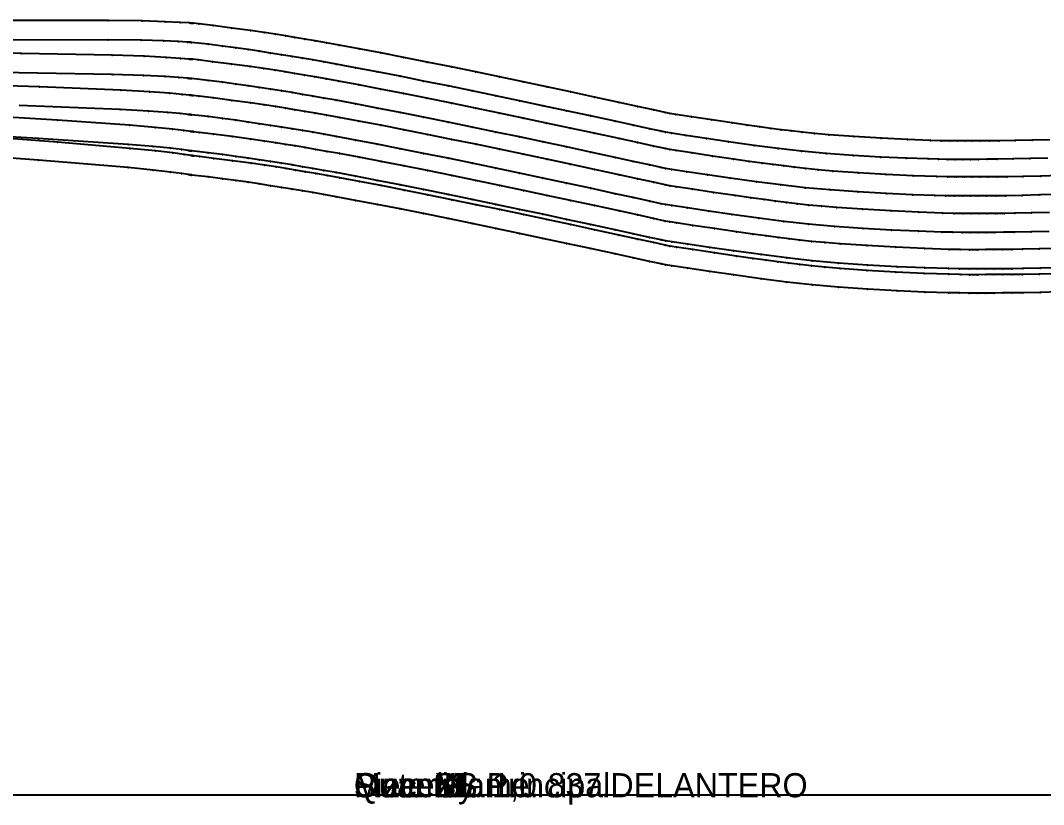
# Model space of a CAD drawing. Extents: x 50 to 2594, y 47 to 2136.
# Drawn here: x 1321.8 to 1745.8, y 1050 to 1375.1 of the extents above; entities that cross this region are included whole.
import ezdxf

# ---------------------------------------------------------------- set-up
doc = ezdxf.new("R2010")
doc.units = 0

# ---------------------------------------------------------------- blocks, each defined once
blk = doc.blocks.new('837.DELANTERO_XS')
at = {"layer": '1'}
blk.add_lwpolyline([(1751.704, 1270.064), (1744.066, 1269.884), (1737.072, 1269.76), (1732.7, 1269.711), (1728.786, 1269.687), (1725.215, 1269.677), (1721.867, 1269.669), (1718.582, 1269.658), (1715.119, 1269.663), (1711.192, 1269.708), (1706.513, 1269.817), (1696.397, 1270.192), (1684.609, 1270.762), (1672.522, 1271.465), (1661.509, 1272.236), (1655.151, 1272.776), (1649.679, 1273.319), (1644.819, 1273.866), (1640.299, 1274.418), (1635.75, 1274.994), (1630.874, 1275.637), (1625.272, 1276.41), (1618.547, 1277.374), (1609.496, 1278.708), (1600.518, 1280.053), (1593.643, 1281.091), (1590.901, 1281.508), (1589.056, 1281.91), (1584.237, 1282.962), (1577.517, 1284.426), (1569.967, 1286.067), (1559.706, 1288.287), (1549.767, 1290.423), (1540.012, 1292.507), (1530.3, 1294.567), (1520.511, 1296.627), (1510.623, 1298.689), (1500.631, 1300.746), (1490.533, 1302.795), (1480.829, 1304.731), (1471.326, 1306.592), (1462.324, 1308.316), (1454.126, 1309.84), (1448.94, 1310.771), (1444.22, 1311.596), (1439.876, 1312.339), (1435.819, 1313.024), (1431.911, 1313.68), (1427.807, 1314.344), (1423.114, 1315.059), (1417.437, 1315.864), (1409.7, 1316.896), (1401.971, 1317.89), (1396.028, 1318.639), (1393.651, 1318.934), (1393.562, 1318.945), (1393.32, 1318.974), (1392.961, 1319.019), (1392.52, 1319.076), (1389.654, 1319.487), (1384.99, 1320.118), (1377.753, 1320.965), (1367.17, 1322.027), (1337.238, 1324.547), (1300.559, 1327.327)], dxfattribs=at)
at = {"layer": '14'}
blk.add_lwpolyline([(1752.067, 1262.538), (1744.345, 1262.332), (1737.277, 1262.182), (1732.87, 1262.116), (1728.935, 1262.078), (1725.334, 1262.058), (1721.932, 1262.046), (1718.557, 1262.036), (1715.005, 1262.042), (1711.037, 1262.082), (1706.413, 1262.173), (1696.628, 1262.482), (1685.149, 1262.981), (1672.916, 1263.655), (1660.869, 1264.493), (1649.909, 1265.465), (1639.407, 1266.612), (1628.746, 1267.965), (1617.304, 1269.556), (1607.487, 1270.978), (1598.426, 1272.313), (1591.777, 1273.304), (1589.192, 1273.692), (1587.348, 1274.095), (1582.53, 1275.146), (1575.809, 1276.61), (1568.258, 1278.25), (1557.995, 1280.469), (1548.055, 1282.606), (1538.304, 1284.688), (1528.607, 1286.745), (1518.849, 1288.8), (1508.991, 1290.856), (1499.013, 1292.911), (1488.895, 1294.96), (1479.147, 1296.898), (1469.609, 1298.761), (1460.638, 1300.479), (1452.591, 1301.983), (1447.606, 1302.889), (1443.055, 1303.692), (1438.733, 1304.43), (1434.437, 1305.139), (1429.999, 1305.852), (1425.439, 1306.565), (1420.815, 1307.27), (1416.185, 1307.96), (1411.022, 1308.704), (1405.606, 1309.441), (1399.618, 1310.194), (1392.741, 1310.986), (1392.639, 1310.998), (1392.362, 1311.032), (1391.952, 1311.083), (1391.454, 1311.148), (1388.547, 1311.564), (1383.946, 1312.186), (1376.848, 1313.017), (1366.448, 1314.059), (1329.236, 1317.144), (1284.539, 1320.468)], dxfattribs=at)
at = {"layer": '2'}
for p in [(1393.651, 1318.934), (1392.741, 1310.986), (1590.901, 1281.508), (1589.192, 1273.692)]:
    blk.add_point(p, dxfattribs=at)
at = {"layer": '3'}
for p in [(1337.238, 1324.547), (1367.17, 1322.027), (1377.753, 1320.965), (1384.99, 1320.118), (1389.654, 1319.487), (1392.52, 1319.076), (1392.961, 1319.019), (1393.32, 1318.974), (1393.562, 1318.945), (1396.028, 1318.639), (1329.236, 1317.144), (1401.971, 1317.89), (1409.7, 1316.896), (1417.437, 1315.864), (1423.114, 1315.059), (1427.807, 1314.344), (1366.448, 1314.059), (1376.848, 1313.017), (1383.946, 1312.186), (1388.547, 1311.564), (1391.454, 1311.148), (1391.952, 1311.083), (1392.362, 1311.032), (1392.639, 1310.998), (1399.618, 1310.194), (1431.911, 1313.68), (1435.819, 1313.024), (1439.876, 1312.339), (1444.22, 1311.596), (1448.94, 1310.771), (1405.606, 1309.441), (1411.022, 1308.704), (1416.185, 1307.96), (1420.815, 1307.27), (1425.439, 1306.565), (1454.126, 1309.84), (1462.324, 1308.316), (1471.326, 1306.592), (1429.999, 1305.852), (1434.437, 1305.139), (1438.733, 1304.43), (1443.055, 1303.692), (1447.606, 1302.889), (1452.591, 1301.983), (1480.829, 1304.731), (1490.533, 1302.795), (1460.638, 1300.479), (1469.609, 1298.761), (1500.631, 1300.746), (1510.623, 1298.689), (1479.147, 1296.898), (1488.895, 1294.96), (1520.511, 1296.627), (1530.3, 1294.567), (1499.013, 1292.911), (1508.991, 1290.856), (1540.012, 1292.507), (1549.767, 1290.423), (1518.849, 1288.8), (1528.607, 1286.745), (1538.304, 1284.688), (1559.706, 1288.287), (1569.967, 1286.067), (1548.055, 1282.606), (1557.995, 1280.469), (1577.517, 1284.426), (1584.237, 1282.962), (1589.056, 1281.91), (1593.643, 1281.091), (1568.258, 1278.25), (1575.809, 1276.61), (1600.518, 1280.053), (1609.496, 1278.708), (1618.547, 1277.374), (1625.272, 1276.41), (1582.53, 1275.146), (1587.348, 1274.095), (1591.777, 1273.304), (1598.426, 1272.313), (1630.874, 1275.637), (1635.75, 1274.994), (1640.299, 1274.418), (1644.819, 1273.866), (1649.679, 1273.319), (1655.151, 1272.776), (1661.509, 1272.236), (1607.487, 1270.978), (1617.304, 1269.556), (1628.746, 1267.965), (1672.522, 1271.465), (1684.609, 1270.762), (1696.397, 1270.192), (1706.513, 1269.817), (1711.192, 1269.708), (1715.119, 1269.663), (1718.582, 1269.658), (1721.867, 1269.669), (1725.215, 1269.677), (1728.786, 1269.687), (1732.7, 1269.711), (1737.072, 1269.76), (1744.066, 1269.884), (1639.407, 1266.612), (1649.909, 1265.465), (1660.869, 1264.493), (1672.916, 1263.655), (1685.149, 1262.981), (1696.628, 1262.482), (1706.413, 1262.173), (1711.037, 1262.082), (1715.005, 1262.042), (1718.557, 1262.036), (1721.932, 1262.046), (1725.334, 1262.058), (1728.935, 1262.078), (1732.87, 1262.116), (1737.277, 1262.182), (1744.345, 1262.332)]:
    blk.add_point(p, dxfattribs=at)
at = {"layer": '4'}
for p in [(1590.901, 1281.508, 5), (1589.192, 1273.692, 5)]:
    blk.add_point(p, dxfattribs=at)
at = {"layer": '7'}
blk.add_line((1001.713, 1054), (1666.057, 1054), dxfattribs=at)
at = {"layer": '1'}
for s in ['Size: XS', 'Quantity: 1,0', 'Piece Name: 837.DELANTERO', 'Material: Principal']:
    blk.add_text(s, height=10, dxfattribs=at).set_placement((1460, 1053))
blk = doc.blocks.new('837.DELANTERO_S')
at = {"layer": '1'}
blk.add_lwpolyline([(1751.765, 1280.526), (1744.126, 1280.325), (1737.132, 1280.181), (1732.758, 1280.119), (1728.844, 1280.084), (1725.272, 1280.063), (1721.924, 1280.046), (1718.639, 1280.025), (1715.175, 1280.02), (1711.246, 1280.054), (1706.567, 1280.149), (1696.448, 1280.495), (1684.656, 1281.031), (1672.565, 1281.699), (1661.548, 1282.438), (1655.188, 1282.96), (1649.712, 1283.488), (1644.85, 1284.021), (1640.328, 1284.559), (1635.776, 1285.122), (1630.897, 1285.752), (1625.293, 1286.508), (1618.564, 1287.453), (1609.507, 1288.762), (1600.524, 1290.081), (1593.645, 1291.099), (1590.901, 1291.508), (1589.055, 1291.911), (1584.233, 1292.963), (1577.508, 1294.427), (1569.954, 1296.069), (1559.687, 1298.289), (1549.742, 1300.427), (1539.979, 1302.511), (1530.262, 1304.572), (1520.466, 1306.633), (1510.572, 1308.695), (1500.574, 1310.754), (1490.469, 1312.804), (1480.76, 1314.74), (1471.251, 1316.602), (1462.243, 1318.326), (1454.04, 1319.851), (1448.851, 1320.782), (1444.127, 1321.607), (1439.78, 1322.35), (1435.721, 1323.036), (1431.81, 1323.692), (1427.704, 1324.356), (1423.008, 1325.071), (1417.328, 1325.877), (1409.586, 1326.908), (1401.852, 1327.903), (1395.905, 1328.652), (1393.527, 1328.948), (1393.438, 1328.957), (1393.196, 1328.982), (1392.837, 1329.021), (1392.396, 1329.072), (1389.53, 1329.437), (1384.865, 1329.993), (1377.63, 1330.727), (1367.052, 1331.621), (1337.142, 1333.67), (1300.494, 1335.874)], dxfattribs=at)
at = {"layer": '14'}
blk.add_lwpolyline([(1752.067, 1272.538), (1744.345, 1272.332), (1737.277, 1272.182), (1732.87, 1272.116), (1728.935, 1272.078), (1725.334, 1272.058), (1721.932, 1272.046), (1718.557, 1272.036), (1715.005, 1272.042), (1711.037, 1272.082), (1706.413, 1272.173), (1696.628, 1272.482), (1685.149, 1272.981), (1672.916, 1273.655), (1660.869, 1274.493), (1649.909, 1275.465), (1639.407, 1276.612), (1628.746, 1277.965), (1617.304, 1279.556), (1607.487, 1280.978), (1598.426, 1282.313), (1591.777, 1283.304), (1589.192, 1283.692), (1587.348, 1284.095), (1582.53, 1285.146), (1575.809, 1286.61), (1568.258, 1288.25), (1557.995, 1290.469), (1548.055, 1292.606), (1538.304, 1294.688), (1528.607, 1296.745), (1518.849, 1298.8), (1508.991, 1300.856), (1499.013, 1302.911), (1488.895, 1304.96), (1479.147, 1306.898), (1469.609, 1308.761), (1460.638, 1310.479), (1452.591, 1311.983), (1447.606, 1312.889), (1443.055, 1313.692), (1438.733, 1314.43), (1434.437, 1315.139), (1429.999, 1315.852), (1425.439, 1316.565), (1420.815, 1317.27), (1416.185, 1317.96), (1411.022, 1318.704), (1405.606, 1319.441), (1399.618, 1320.194), (1392.741, 1320.986), (1392.639, 1320.997), (1392.362, 1321.026), (1391.952, 1321.07), (1391.453, 1321.128), (1388.543, 1321.498), (1383.939, 1322.048), (1376.837, 1322.767), (1366.434, 1323.645), (1329.221, 1326.145), (1284.529, 1328.768)], dxfattribs=at)
at = {"layer": '2'}
for p in [(1393.527, 1328.948), (1392.741, 1320.986), (1590.901, 1291.508), (1589.192, 1283.692)]:
    blk.add_point(p, dxfattribs=at)
at = {"layer": '3'}
for p in [(1337.142, 1333.67), (1367.052, 1331.621), (1377.63, 1330.727), (1384.865, 1329.993), (1389.53, 1329.437), (1392.396, 1329.072), (1392.837, 1329.021), (1393.196, 1328.982), (1393.438, 1328.957), (1395.905, 1328.652), (1401.852, 1327.903), (1329.221, 1326.145), (1366.434, 1323.645), (1409.586, 1326.908), (1417.328, 1325.877), (1423.008, 1325.071), (1427.704, 1324.356), (1431.81, 1323.692), (1435.721, 1323.036), (1376.837, 1322.767), (1383.939, 1322.048), (1388.543, 1321.498), (1391.453, 1321.128), (1391.952, 1321.07), (1392.362, 1321.026), (1392.639, 1320.997), (1399.618, 1320.194), (1405.606, 1319.441), (1411.022, 1318.704), (1439.78, 1322.35), (1444.127, 1321.607), (1448.851, 1320.782), (1454.04, 1319.851), (1416.185, 1317.96), (1420.815, 1317.27), (1425.439, 1316.565), (1429.999, 1315.852), (1434.437, 1315.139), (1438.733, 1314.43), (1462.243, 1318.326), (1471.251, 1316.602), (1480.76, 1314.74), (1443.055, 1313.692), (1447.606, 1312.889), (1452.591, 1311.983), (1460.638, 1310.479), (1490.469, 1312.804), (1500.574, 1310.754), (1469.609, 1308.761), (1479.147, 1306.898), (1510.572, 1308.695), (1520.466, 1306.633), (1488.895, 1304.96), (1499.013, 1302.911), (1530.262, 1304.572), (1539.979, 1302.511), (1508.991, 1300.856), (1518.849, 1298.8), (1549.742, 1300.427), (1559.687, 1298.289), (1528.607, 1296.745), (1538.304, 1294.688), (1569.954, 1296.069), (1577.508, 1294.427), (1548.055, 1292.606), (1557.995, 1290.469), (1584.233, 1292.963), (1589.055, 1291.911), (1593.645, 1291.099), (1600.524, 1290.081), (1568.258, 1288.25), (1575.809, 1286.61), (1582.53, 1285.146), (1609.507, 1288.762), (1618.564, 1287.453), (1625.293, 1286.508), (1630.897, 1285.752), (1635.776, 1285.122), (1587.348, 1284.095), (1591.777, 1283.304), (1598.426, 1282.313), (1607.487, 1280.978), (1640.328, 1284.559), (1644.85, 1284.021), (1649.712, 1283.488), (1655.188, 1282.96), (1661.548, 1282.438), (1672.565, 1281.699), (1684.656, 1281.031), (1696.448, 1280.495), (1617.304, 1279.556), (1628.746, 1277.965), (1639.407, 1276.612), (1706.567, 1280.149), (1711.246, 1280.054), (1715.175, 1280.02), (1718.639, 1280.025), (1721.924, 1280.046), (1725.272, 1280.063), (1728.844, 1280.084), (1732.758, 1280.119), (1737.132, 1280.181), (1744.126, 1280.325), (1649.909, 1275.465), (1660.869, 1274.493), (1672.916, 1273.655), (1685.149, 1272.981), (1696.628, 1272.482), (1706.413, 1272.173), (1711.037, 1272.082), (1715.005, 1272.042), (1718.557, 1272.036), (1721.932, 1272.046), (1725.334, 1272.058), (1728.935, 1272.078), (1732.87, 1272.116), (1737.277, 1272.182), (1744.345, 1272.332)]:
    blk.add_point(p, dxfattribs=at)
at = {"layer": '4'}
for p in [(1590.901, 1291.508, 5), (1589.192, 1283.692, 5)]:
    blk.add_point(p, dxfattribs=at)
at = {"layer": '7'}
blk.add_line((1001.713, 1054), (1666.057, 1054), dxfattribs=at)
at = {"layer": '1'}
for s in ['Size: S', 'Quantity: 1,0', 'Piece Name: 837.DELANTERO', 'Material: Principal']:
    blk.add_text(s, height=10, dxfattribs=at).set_placement((1460, 1053))
blk = doc.blocks.new('837.DELANTERO_M')
at = {"layer": '1'}
blk.add_lwpolyline([(1748.262, 1295.459), (1740.788, 1295.275), (1733.945, 1295.148), (1729.666, 1295.096), (1725.836, 1295.069), (1722.341, 1295.056), (1719.066, 1295.045), (1715.852, 1295.031), (1712.463, 1295.033), (1708.619, 1295.073), (1704.041, 1295.175), (1694.142, 1295.532), (1682.607, 1296.08), (1670.779, 1296.756), (1660.002, 1297.5), (1653.78, 1298.023), (1648.424, 1298.55), (1643.668, 1299.08), (1639.245, 1299.616), (1634.793, 1300.175), (1630.021, 1300.8), (1624.539, 1301.551), (1617.957, 1302.488), (1609.099, 1303.786), (1600.313, 1305.093), (1593.585, 1306.103), (1590.901, 1306.508), (1589.053, 1306.911), (1584.225, 1307.963), (1577.493, 1309.429), (1569.93, 1311.071), (1559.652, 1313.293), (1549.695, 1315.432), (1539.922, 1317.517), (1530.194, 1319.579), (1520.387, 1321.642), (1510.482, 1323.705), (1500.473, 1325.765), (1490.357, 1327.816), (1480.636, 1329.753), (1471.116, 1331.616), (1462.099, 1333.341), (1453.886, 1334.866), (1448.692, 1335.798), (1443.963, 1336.624), (1439.611, 1337.367), (1435.547, 1338.053), (1431.632, 1338.709), (1427.521, 1339.374), (1422.82, 1340.089), (1417.133, 1340.895), (1409.383, 1341.927), (1401.64, 1342.921), (1395.687, 1343.67), (1393.306, 1343.966), (1393.206, 1343.974), (1392.933, 1343.994), (1392.527, 1344.027), (1392.029, 1344.071), (1388.792, 1344.392), (1383.524, 1344.873), (1375.358, 1345.472), (1363.424, 1346.148), (1329.695, 1347.519), (1288.378, 1348.853)], dxfattribs=at)
at = {"layer": '14'}
blk.add_lwpolyline([(1748.151, 1287.633), (1740.614, 1287.44), (1733.716, 1287.301), (1729.414, 1287.241), (1725.573, 1287.208), (1722.058, 1287.192), (1718.738, 1287.184), (1715.444, 1287.178), (1711.977, 1287.188), (1708.104, 1287.231), (1703.591, 1287.325), (1694.041, 1287.637), (1682.838, 1288.135), (1670.899, 1288.807), (1659.141, 1289.637), (1648.445, 1290.598), (1638.196, 1291.729), (1627.791, 1293.061), (1616.626, 1294.626), (1607.046, 1296.023), (1598.203, 1297.337), (1591.714, 1298.311), (1589.192, 1298.692), (1587.348, 1299.095), (1582.53, 1300.146), (1575.809, 1301.61), (1568.258, 1303.25), (1557.995, 1305.469), (1548.055, 1307.606), (1538.304, 1309.688), (1528.607, 1311.745), (1518.849, 1313.8), (1508.991, 1315.856), (1499.013, 1317.911), (1488.895, 1319.96), (1479.147, 1321.898), (1469.609, 1323.761), (1460.638, 1325.479), (1452.591, 1326.983), (1447.606, 1327.889), (1443.055, 1328.692), (1438.733, 1329.43), (1434.437, 1330.139), (1429.999, 1330.852), (1425.439, 1331.565), (1420.815, 1332.27), (1416.185, 1332.96), (1411.022, 1333.704), (1405.606, 1334.441), (1399.618, 1335.194), (1392.741, 1335.986), (1392.626, 1335.995), (1392.314, 1336.018), (1391.853, 1336.056), (1391.292, 1336.105), (1388.016, 1336.429), (1382.834, 1336.903), (1374.845, 1337.489), (1363.148, 1338.151), (1321.327, 1339.798)], dxfattribs=at)
at = {"layer": '2'}
for p in [(1393.306, 1343.966), (1392.741, 1335.986), (1590.901, 1306.508), (1589.192, 1298.692)]:
    blk.add_point(p, dxfattribs=at)
at = {"layer": '3'}
for p in [(1329.695, 1347.519), (1363.424, 1346.148), (1375.358, 1345.472), (1383.524, 1344.873), (1388.792, 1344.392), (1392.029, 1344.071), (1392.527, 1344.027), (1392.933, 1343.994), (1393.206, 1343.974), (1395.687, 1343.67), (1401.64, 1342.921), (1409.383, 1341.927), (1417.133, 1340.895), (1422.82, 1340.089), (1363.148, 1338.151), (1374.845, 1337.489), (1382.834, 1336.903), (1388.016, 1336.429), (1391.292, 1336.105), (1391.853, 1336.056), (1392.314, 1336.018), (1392.626, 1335.995), (1427.521, 1339.374), (1431.632, 1338.709), (1435.547, 1338.053), (1439.611, 1337.367), (1443.963, 1336.624), (1448.692, 1335.798), (1399.618, 1335.194), (1405.606, 1334.441), (1411.022, 1333.704), (1416.185, 1332.96), (1420.815, 1332.27), (1425.439, 1331.565), (1453.886, 1334.866), (1462.099, 1333.341), (1471.116, 1331.616), (1429.999, 1330.852), (1434.437, 1330.139), (1438.733, 1329.43), (1443.055, 1328.692), (1447.606, 1327.889), (1480.636, 1329.753), (1490.357, 1327.816), (1452.591, 1326.983), (1460.638, 1325.479), (1469.609, 1323.761), (1500.473, 1325.765), (1510.482, 1323.705), (1479.147, 1321.898), (1488.895, 1319.96), (1520.387, 1321.642), (1530.194, 1319.579), (1499.013, 1317.911), (1508.991, 1315.856), (1539.922, 1317.517), (1549.695, 1315.432), (1518.849, 1313.8), (1528.607, 1311.745), (1559.652, 1313.293), (1569.93, 1311.071), (1538.304, 1309.688), (1548.055, 1307.606), (1577.493, 1309.429), (1584.225, 1307.963), (1589.053, 1306.911), (1593.585, 1306.103), (1557.995, 1305.469), (1568.258, 1303.25), (1600.313, 1305.093), (1609.099, 1303.786), (1617.957, 1302.488), (1575.809, 1301.61), (1582.53, 1300.146), (1587.348, 1299.095), (1591.714, 1298.311), (1624.539, 1301.551), (1630.021, 1300.8), (1634.793, 1300.175), (1639.245, 1299.616), (1643.668, 1299.08), (1648.424, 1298.55), (1653.78, 1298.023), (1660.002, 1297.5), (1598.203, 1297.337), (1607.046, 1296.023), (1616.626, 1294.626), (1670.779, 1296.756), (1682.607, 1296.08), (1694.142, 1295.532), (1704.041, 1295.175), (1708.619, 1295.073), (1712.463, 1295.033), (1715.852, 1295.031), (1719.066, 1295.045), (1722.341, 1295.056), (1725.836, 1295.069), (1729.666, 1295.096), (1733.945, 1295.148), (1740.788, 1295.275), (1627.791, 1293.061), (1638.196, 1291.729), (1648.445, 1290.598), (1659.141, 1289.637), (1670.899, 1288.807), (1682.838, 1288.135), (1694.041, 1287.637), (1703.591, 1287.325), (1708.104, 1287.231), (1711.977, 1287.188), (1715.444, 1287.178), (1718.738, 1287.184), (1722.058, 1287.192), (1725.573, 1287.208), (1729.414, 1287.241), (1733.716, 1287.301), (1740.614, 1287.44)]:
    blk.add_point(p, dxfattribs=at)
at = {"layer": '4'}
for p in [(1590.901, 1306.508, 5), (1589.192, 1298.692, 5)]:
    blk.add_point(p, dxfattribs=at)
at = {"layer": '7'}
blk.add_line((1033.25, 1054), (1886.75, 1054), dxfattribs=at)
at = {"layer": '1'}
for s in ['Size: M', 'Quantity: 1,0', 'Piece Name: 837.DELANTERO', 'Material: Principal']:
    blk.add_text(s, height=10, dxfattribs=at).set_placement((1460, 1053))
blk = doc.blocks.new('837.DELANTERO_L')
at = {"layer": '1'}
blk.add_lwpolyline([(1752.152, 1310.787), (1744.697, 1310.574), (1737.392, 1310.401), (1730.703, 1310.283), (1726.521, 1310.236), (1722.778, 1310.213), (1719.362, 1310.202), (1716.16, 1310.194), (1713.019, 1310.184), (1709.706, 1310.188), (1705.95, 1310.231), (1701.475, 1310.335), (1691.8, 1310.692), (1680.526, 1311.237), (1668.966, 1311.908), (1658.433, 1312.645), (1652.352, 1313.161), (1647.118, 1313.681), (1642.469, 1314.203), (1638.146, 1314.73), (1633.796, 1315.281), (1629.132, 1315.896), (1623.774, 1316.634), (1617.343, 1317.556), (1608.685, 1318.832), (1600.099, 1320.117), (1593.524, 1321.11), (1590.901, 1321.508), (1589.051, 1321.911), (1584.219, 1322.964), (1577.481, 1324.43), (1569.911, 1326.073), (1559.623, 1328.295), (1549.658, 1330.435), (1539.876, 1332.521), (1530.139, 1334.584), (1520.324, 1336.647), (1510.409, 1338.711), (1500.391, 1340.771), (1490.266, 1342.823), (1480.537, 1344.761), (1471.008, 1346.624), (1461.983, 1348.35), (1453.763, 1349.876), (1448.563, 1350.808), (1443.83, 1351.633), (1439.475, 1352.377), (1435.407, 1353.063), (1431.488, 1353.719), (1427.374, 1354.384), (1422.668, 1355.099), (1416.977, 1355.905), (1409.22, 1356.937), (1401.47, 1357.932), (1395.511, 1358.681), (1393.128, 1358.977), (1393.016, 1358.983), (1392.712, 1358.999), (1392.259, 1359.026), (1391.703, 1359.061), (1388.089, 1359.339), (1382.209, 1359.743), (1373.096, 1360.207), (1359.785, 1360.664), (1322.177, 1361.352), (1276.116, 1361.811)], dxfattribs=at)
at = {"layer": '14'}
blk.add_lwpolyline([(1751.701, 1302.943), (1744.235, 1302.727), (1736.883, 1302.547), (1730.154, 1302.42), (1725.958, 1302.366), (1722.211, 1302.338), (1718.783, 1302.327), (1715.544, 1302.322), (1712.331, 1302.32), (1708.949, 1302.334), (1705.172, 1302.38), (1700.77, 1302.476), (1691.454, 1302.791), (1680.526, 1303.29), (1668.881, 1303.959), (1657.413, 1304.782), (1646.981, 1305.731), (1636.985, 1306.845), (1626.837, 1308.156), (1615.948, 1309.695), (1606.604, 1311.069), (1597.981, 1312.36), (1591.652, 1313.317), (1589.192, 1313.692), (1587.348, 1314.095), (1582.53, 1315.146), (1575.809, 1316.61), (1568.258, 1318.25), (1557.995, 1320.469), (1548.055, 1322.606), (1538.304, 1324.688), (1528.607, 1326.745), (1518.849, 1328.8), (1508.991, 1330.856), (1499.013, 1332.911), (1488.895, 1334.96), (1479.147, 1336.898), (1469.609, 1338.761), (1460.638, 1340.479), (1452.591, 1341.983), (1447.606, 1342.889), (1443.055, 1343.692), (1438.733, 1344.43), (1434.437, 1345.139), (1429.999, 1345.852), (1425.439, 1346.565), (1420.815, 1347.27), (1416.185, 1347.96), (1411.022, 1348.704), (1405.606, 1349.441), (1399.618, 1350.194), (1392.741, 1350.986), (1392.614, 1350.993), (1392.267, 1351.011), (1391.754, 1351.041), (1391.13, 1351.082), (1387.489, 1351.361), (1381.729, 1351.759), (1372.853, 1352.211), (1359.862, 1352.656), (1313.432, 1353.45)], dxfattribs=at)
at = {"layer": '2'}
for p in [(1393.128, 1358.977), (1392.741, 1350.986), (1590.901, 1321.508), (1589.192, 1313.692)]:
    blk.add_point(p, dxfattribs=at)
at = {"layer": '3'}
for p in [(1322.177, 1361.352), (1359.785, 1360.664), (1373.096, 1360.207), (1382.209, 1359.743), (1388.089, 1359.339), (1391.703, 1359.061), (1392.259, 1359.026), (1392.712, 1358.999), (1393.016, 1358.983), (1395.511, 1358.681), (1401.47, 1357.932), (1409.22, 1356.937), (1359.862, 1352.656), (1416.977, 1355.905), (1422.668, 1355.099), (1427.374, 1354.384), (1431.488, 1353.719), (1435.407, 1353.063), (1372.853, 1352.211), (1381.729, 1351.759), (1387.489, 1351.361), (1391.13, 1351.082), (1391.754, 1351.041), (1392.267, 1351.011), (1392.614, 1350.993), (1399.618, 1350.194), (1405.606, 1349.441), (1411.022, 1348.704), (1439.475, 1352.377), (1443.83, 1351.633), (1448.563, 1350.808), (1453.763, 1349.876), (1461.983, 1348.35), (1416.185, 1347.96), (1420.815, 1347.27), (1425.439, 1346.565), (1429.999, 1345.852), (1434.437, 1345.139), (1438.733, 1344.43), (1471.008, 1346.624), (1480.537, 1344.761), (1443.055, 1343.692), (1447.606, 1342.889), (1452.591, 1341.983), (1460.638, 1340.479), (1490.266, 1342.823), (1500.391, 1340.771), (1469.609, 1338.761), (1479.147, 1336.898), (1510.409, 1338.711), (1520.324, 1336.647), (1488.895, 1334.96), (1499.013, 1332.911), (1530.139, 1334.584), (1539.876, 1332.521), (1508.991, 1330.856), (1518.849, 1328.8), (1549.658, 1330.435), (1559.623, 1328.295), (1528.607, 1326.745), (1538.304, 1324.688), (1569.911, 1326.073), (1577.481, 1324.43), (1584.219, 1322.964), (1548.055, 1322.606), (1557.995, 1320.469), (1589.051, 1321.911), (1593.524, 1321.11), (1600.099, 1320.117), (1608.685, 1318.832), (1568.258, 1318.25), (1575.809, 1316.61), (1582.53, 1315.146), (1617.343, 1317.556), (1623.774, 1316.634), (1629.132, 1315.896), (1633.796, 1315.281), (1638.146, 1314.73), (1587.348, 1314.095), (1591.652, 1313.317), (1597.981, 1312.36), (1606.604, 1311.069), (1642.469, 1314.203), (1647.118, 1313.681), (1652.352, 1313.161), (1658.433, 1312.645), (1668.966, 1311.908), (1680.526, 1311.237), (1691.8, 1310.692), (1701.475, 1310.335), (1705.95, 1310.231), (1709.706, 1310.188), (1713.019, 1310.184), (1716.16, 1310.194), (1719.362, 1310.202), (1722.778, 1310.213), (1726.521, 1310.236), (1730.703, 1310.283), (1737.392, 1310.401), (1744.697, 1310.574), (1615.948, 1309.695), (1626.837, 1308.156), (1636.985, 1306.845), (1646.981, 1305.731), (1657.413, 1304.782), (1668.881, 1303.959), (1680.526, 1303.29), (1691.454, 1302.791), (1700.77, 1302.476), (1705.172, 1302.38), (1708.949, 1302.334), (1712.331, 1302.32), (1715.544, 1302.322), (1718.783, 1302.327), (1722.211, 1302.338), (1725.958, 1302.366), (1730.154, 1302.42), (1736.883, 1302.547), (1744.235, 1302.727)]:
    blk.add_point(p, dxfattribs=at)
at = {"layer": '4'}
for p in [(1590.901, 1321.508, 5), (1589.192, 1313.692, 5)]:
    blk.add_point(p, dxfattribs=at)
at = {"layer": '7'}
blk.add_line((1033.25, 1054), (1886.75, 1054), dxfattribs=at)
at = {"layer": '1'}
for s in ['Size: L', 'Quantity: 1,0', 'Piece Name: 837.DELANTERO', 'Material: Principal']:
    blk.add_text(s, height=10, dxfattribs=at).set_placement((1460, 1053))
blk = doc.blocks.new('837.DELANTERO_XL')
at = {"layer": '1'}
blk.add_lwpolyline([(1748.447, 1325.63), (1741.162, 1325.441), (1734.022, 1325.29), (1727.486, 1325.191), (1723.399, 1325.155), (1719.742, 1325.142), (1716.403, 1325.14), (1713.275, 1325.141), (1710.205, 1325.138), (1706.968, 1325.151), (1703.298, 1325.202), (1698.925, 1325.314), (1689.471, 1325.688), (1678.456, 1326.248), (1667.161, 1326.933), (1656.87, 1327.679), (1650.929, 1328.199), (1645.816, 1328.719), (1641.275, 1329.242), (1637.052, 1329.767), (1632.802, 1330.316), (1628.246, 1330.929), (1623.012, 1331.664), (1616.73, 1332.58), (1608.273, 1333.849), (1599.886, 1335.126), (1593.463, 1336.112), (1590.901, 1336.508), (1589.053, 1336.911), (1584.227, 1337.964), (1577.496, 1339.429), (1569.934, 1341.072), (1559.657, 1343.294), (1549.703, 1345.433), (1539.932, 1347.519), (1530.204, 1349.581), (1520.4, 1351.643), (1510.496, 1353.707), (1500.489, 1355.767), (1490.375, 1357.818), (1480.656, 1359.756), (1471.138, 1361.619), (1462.122, 1363.345), (1453.911, 1364.87), (1448.717, 1365.802), (1443.989, 1366.628), (1439.638, 1367.371), (1435.575, 1368.057), (1431.661, 1368.713), (1427.551, 1369.378), (1422.85, 1370.093), (1417.164, 1370.9), (1409.416, 1371.932), (1401.674, 1372.927), (1395.721, 1373.676), (1393.341, 1373.972), (1393.223, 1373.976), (1392.901, 1373.987), (1392.423, 1374.006), (1391.836, 1374.032), (1388.017, 1374.25), (1381.804, 1374.556), (1372.18, 1374.857), (1358.125, 1375.064), (1318.43, 1375.015)], dxfattribs=at)
at = {"layer": '14'}
blk.add_lwpolyline([(1747.597, 1318.024), (1740.319, 1317.822), (1733.152, 1317.655), (1726.592, 1317.538), (1722.502, 1317.491), (1718.849, 1317.468), (1715.507, 1317.461), (1712.35, 1317.461), (1709.217, 1317.462), (1705.921, 1317.48), (1702.239, 1317.529), (1697.948, 1317.628), (1688.867, 1317.946), (1678.215, 1318.445), (1666.864, 1319.11), (1655.685, 1319.926), (1645.517, 1320.863), (1635.774, 1321.961), (1625.883, 1323.251), (1615.27, 1324.764), (1606.163, 1326.115), (1597.758, 1327.383), (1591.59, 1328.324), (1589.192, 1328.692), (1587.348, 1329.095), (1582.53, 1330.146), (1575.809, 1331.61), (1568.258, 1333.25), (1557.995, 1335.469), (1548.055, 1337.606), (1538.304, 1339.688), (1528.607, 1341.745), (1518.849, 1343.8), (1508.991, 1345.856), (1499.013, 1347.911), (1488.895, 1349.96), (1479.147, 1351.898), (1469.609, 1353.761), (1460.638, 1355.479), (1452.591, 1356.983), (1447.606, 1357.889), (1443.055, 1358.692), (1438.733, 1359.43), (1434.437, 1360.139), (1429.999, 1360.852), (1425.439, 1361.565), (1420.815, 1362.27), (1416.185, 1362.96), (1411.022, 1363.704), (1405.606, 1364.441), (1399.618, 1365.194), (1392.741, 1365.986), (1392.607, 1365.99), (1392.243, 1366.003), (1391.704, 1366.024), (1391.049, 1366.053), (1387.222, 1366.272), (1381.17, 1366.571), (1371.847, 1366.864), (1358.207, 1367.064), (1309.472, 1366.945)], dxfattribs=at)
at = {"layer": '2'}
for p in [(1393.341, 1373.972), (1392.741, 1365.986), (1590.901, 1336.508), (1589.192, 1328.692)]:
    blk.add_point(p, dxfattribs=at)
at = {"layer": '3'}
for p in [(1358.125, 1375.064), (1372.18, 1374.857), (1381.804, 1374.556), (1388.017, 1374.25), (1391.836, 1374.032), (1392.423, 1374.006), (1392.901, 1373.987), (1393.223, 1373.976), (1395.721, 1373.676), (1401.674, 1372.927), (1409.416, 1371.932), (1417.164, 1370.9), (1422.85, 1370.093), (1358.207, 1367.064), (1371.847, 1366.864), (1381.17, 1366.571), (1387.222, 1366.272), (1391.049, 1366.053), (1391.704, 1366.024), (1392.243, 1366.003), (1392.607, 1365.99), (1427.551, 1369.378), (1431.661, 1368.713), (1435.575, 1368.057), (1439.638, 1367.371), (1443.989, 1366.628), (1448.717, 1365.802), (1399.618, 1365.194), (1405.606, 1364.441), (1411.022, 1363.704), (1416.185, 1362.96), (1420.815, 1362.27), (1425.439, 1361.565), (1453.911, 1364.87), (1462.122, 1363.345), (1471.138, 1361.619), (1429.999, 1360.852), (1434.437, 1360.139), (1438.733, 1359.43), (1443.055, 1358.692), (1447.606, 1357.889), (1452.591, 1356.983), (1480.656, 1359.756), (1490.375, 1357.818), (1460.638, 1355.479), (1469.609, 1353.761), (1500.489, 1355.767), (1510.496, 1353.707), (1479.147, 1351.898), (1488.895, 1349.96), (1520.4, 1351.643), (1530.204, 1349.581), (1499.013, 1347.911), (1508.991, 1345.856), (1539.932, 1347.519), (1549.703, 1345.433), (1518.849, 1343.8), (1528.607, 1341.745), (1559.657, 1343.294), (1569.934, 1341.072), (1538.304, 1339.688), (1548.055, 1337.606), (1577.496, 1339.429), (1584.227, 1337.964), (1589.053, 1336.911), (1593.463, 1336.112), (1557.995, 1335.469), (1568.258, 1333.25), (1575.809, 1331.61), (1599.886, 1335.126), (1608.273, 1333.849), (1616.73, 1332.58), (1623.012, 1331.664), (1582.53, 1330.146), (1587.348, 1329.095), (1591.59, 1328.324), (1597.758, 1327.383), (1628.246, 1330.929), (1632.802, 1330.316), (1637.052, 1329.767), (1641.275, 1329.242), (1645.816, 1328.719), (1650.929, 1328.199), (1656.87, 1327.679), (1606.163, 1326.115), (1615.27, 1324.764), (1625.883, 1323.251), (1667.161, 1326.933), (1678.456, 1326.248), (1689.471, 1325.688), (1698.925, 1325.314), (1703.298, 1325.202), (1706.968, 1325.151), (1710.205, 1325.138), (1713.275, 1325.141), (1716.403, 1325.14), (1719.742, 1325.142), (1723.399, 1325.155), (1727.486, 1325.191), (1734.022, 1325.29), (1741.162, 1325.441), (1635.774, 1321.961), (1645.517, 1320.863), (1655.685, 1319.926), (1666.864, 1319.11), (1678.215, 1318.445), (1688.867, 1317.946), (1697.948, 1317.628), (1702.239, 1317.529), (1705.921, 1317.48), (1709.217, 1317.462), (1712.35, 1317.461), (1715.507, 1317.461), (1718.849, 1317.468), (1722.502, 1317.491), (1726.592, 1317.538), (1733.152, 1317.655), (1740.319, 1317.822)]:
    blk.add_point(p, dxfattribs=at)
at = {"layer": '4'}
for p in [(1590.901, 1336.508, 5), (1589.192, 1328.692, 5)]:
    blk.add_point(p, dxfattribs=at)
at = {"layer": '7'}
blk.add_line((1033.25, 1054), (1886.75, 1054), dxfattribs=at)
at = {"layer": '1'}
for s in ['Size: XL', 'Quantity: 1,0', 'Piece Name: 837.DELANTERO', 'Material: Principal']:
    blk.add_text(s, height=10, dxfattribs=at).set_placement((1460, 1053))

msp = doc.modelspace()

# ---------------------------------------------------------------- block references
at = {"layer": '1'}
for name in ['837.DELANTERO_XL', '837.DELANTERO_L', '837.DELANTERO_M', '837.DELANTERO_S', '837.DELANTERO_XS']:
    msp.add_blockref(name, (0, 0), dxfattribs=at)

doc.saveas('drawing.dxf')
